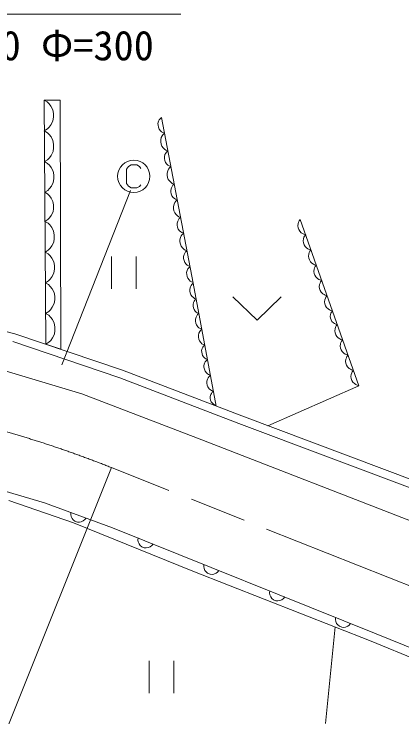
# Model space of a CAD drawing. Units: millimetres, scale not verified. Extents: x 40000 to 680000, y 20000 to 380000.
# Drawn here: x 488380 to 512398, y 295427 to 338906 of the extents above; entities that cross this region are included whole.
import ezdxf
from ezdxf.enums import TextEntityAlignment as Align

# ---------------------------------------------------------------- set-up
doc = ezdxf.new("R2010")
doc.units = ezdxf.units.MM
doc.header["$LTSCALE"] = 1000
doc.linetypes.add('CHAIN', pattern=[18.5, 12, -1.5, 3.5, -1.5])
for name, color, linetype, lineweight in [('M-BGD', 7, 'Continuous', 13), ('M-BGD-EXST', 7, 'Continuous', 13), ('M-BMK', 2, 'CHAIN', 13), ('M-STR-HTXT', 7, 'Continuous', 13), ('M-STR-STRC', 7, 'Continuous', 13)]:
    doc.layers.add(name, color=color, linetype=linetype, lineweight=lineweight)
doc.styles.add('ＭＳ ゴシック', font='')
doc.styles.get('ＭＳ ゴシック').set_extended_font_data('MS Gothic')

msp = doc.modelspace()

# ---------------------------------------------------------------- linework, layer by layer
at = {"layer": 'M-BGD'}
for p, q in [((490240, 333583), (491237, 333583)), ((490349, 318487), (490240, 333583)), ((490431, 333469), (490241, 333581)), ((491237, 333583), (491285, 318169)), ((490546, 333355), (490431, 333469)), ((490661, 333204), (490546, 333355)), ((490777, 332977), (490661, 333204)), ((490816, 332750), (490777, 332977)), ((490818, 332522), (490816, 332750)), ((490669, 332065), (490782, 332293)), ((490782, 332293), (490818, 332522)), ((497328, 332275), (497291, 332145)), ((497371, 332364), (497328, 332275)), ((497419, 332435), (497371, 332364)), ((497506, 332512), (497419, 332435)), ((497506, 332512), (499479, 322260)), ((490254, 331682), (490443, 331797)), ((490443, 331797), (490556, 331912)), ((490556, 331912), (490669, 332065)), ((497291, 332145), (497294, 332024)), ((497294, 332024), (497317, 331906)), ((497317, 331906), (497359, 331792)), ((497359, 331792), (497441, 331686)), ((490445, 331569), (490254, 331682)), ((490560, 331456), (490445, 331569)), ((490675, 331305), (490560, 331456)), ((497441, 331686), (497515, 331618)), ((497547, 331368), (497499, 331269)), ((497515, 331618), (497585, 331571)), ((497599, 331445), (497547, 331368)), ((497585, 331571), (497695, 331531)), ((497695, 331531), (497599, 331445)), ((490790, 331078), (490675, 331305)), ((490830, 330850), (490790, 331078)), ((497499, 331269), (497459, 331127)), ((497459, 331127), (497462, 330993)), ((497462, 330993), (497487, 330864)), ((490795, 330394), (490832, 330622)), ((490832, 330622), (490830, 330850)), ((497487, 330864), (497534, 330738)), ((497534, 330738), (497623, 330621)), ((497623, 330621), (497705, 330547)), ((497705, 330547), (497782, 330495)), ((497782, 330495), (497903, 330451)), ((497903, 330451), (497816, 330373)), ((490457, 329898), (490570, 330013)), ((490570, 330013), (490683, 330165)), ((490683, 330165), (490795, 330394)), ((497724, 330213), (497688, 330084)), ((497688, 330084), (497691, 329962)), ((497768, 330303), (497724, 330213)), ((497816, 330373), (497768, 330303)), ((490268, 329783), (490457, 329898)), ((490459, 329670), (490268, 329783)), ((490573, 329557), (490459, 329670)), ((497691, 329962), (497714, 329845)), ((497714, 329845), (497756, 329731)), ((497756, 329731), (497838, 329624)), ((497838, 329624), (497912, 329557)), ((490689, 329406), (490573, 329557)), ((490804, 329179), (490689, 329406)), ((490844, 328951), (490804, 329179)), ((497896, 329208), (497856, 329066)), ((497944, 329307), (497896, 329208)), ((497912, 329557), (497982, 329509)), ((497996, 329384), (497944, 329307)), ((497982, 329509), (498092, 329469)), ((498092, 329469), (497996, 329384)), ((490809, 328495), (490845, 328723)), ((490845, 328723), (490844, 328951)), ((497856, 329066), (497859, 328932)), ((497859, 328932), (497884, 328802)), ((497884, 328802), (497930, 328677)), ((490697, 328266), (490809, 328495)), ((497930, 328677), (498020, 328560)), ((498020, 328560), (498102, 328486)), ((498102, 328486), (498179, 328434)), ((498213, 328312), (498165, 328241)), ((498179, 328434), (498299, 328390)), ((498299, 328390), (498213, 328312)), ((490281, 327883), (490471, 327999)), ((490462, 327777), (490281, 327883)), ((490471, 327999), (490584, 328113)), ((490584, 328113), (490697, 328266)), ((498121, 328152), (498085, 328022)), ((498085, 328022), (498088, 327901)), ((498088, 327901), (498111, 327783)), ((498165, 328241), (498121, 328152)), ((490571, 327669), (490462, 327777)), ((490680, 327526), (490571, 327669)), ((490790, 327311), (490680, 327526)), ((498111, 327783), (498153, 327669)), ((498153, 327669), (498235, 327563)), ((498235, 327563), (498309, 327495)), ((498309, 327495), (498379, 327448)), ((498379, 327448), (498488, 327408)), ((498488, 327408), (498393, 327322)), ((490827, 327095), (490790, 327311)), ((490829, 326879), (490827, 327095)), ((498292, 327146), (498252, 327004)), ((498252, 327004), (498256, 326870)), ((498340, 327245), (498292, 327146)), ((498393, 327322), (498340, 327245)), ((490688, 326447), (490794, 326663)), ((490794, 326663), (490829, 326879)), ((498256, 326870), (498281, 326741)), ((498281, 326741), (498327, 326615)), ((498327, 326615), (498417, 326498)), ((490294, 326084), (490474, 326193)), ((490474, 326193), (490581, 326302)), ((490581, 326302), (490688, 326447)), ((498417, 326498), (498498, 326424)), ((498498, 326424), (498576, 326372)), ((498562, 326180), (498518, 326090)), ((498609, 326250), (498562, 326180)), ((498576, 326372), (498696, 326328)), ((498696, 326328), (498609, 326250)), ((506030, 326116), (505994, 326039)), ((506105, 326206), (506030, 326116)), ((506105, 326206), (509734, 315918)), ((490485, 325971), (490294, 326084)), ((490600, 325858), (490485, 325971)), ((490715, 325707), (490600, 325858)), ((490831, 325480), (490715, 325707)), ((498518, 326090), (498482, 325961)), ((498482, 325961), (498485, 325839)), ((498485, 325839), (498507, 325722)), ((498507, 325722), (498550, 325608)), ((505964, 325944), (505947, 325811)), ((505947, 325811), (505968, 325691)), ((505994, 326039), (505964, 325944)), ((505968, 325691), (506008, 325578)), ((490870, 325252), (490831, 325480)), ((490872, 325024), (490870, 325252)), ((498550, 325608), (498631, 325501)), ((498631, 325501), (498705, 325434)), ((498705, 325434), (498776, 325386)), ((498790, 325261), (498737, 325184)), ((498776, 325386), (498885, 325346)), ((498885, 325346), (498790, 325261)), ((506008, 325578), (506067, 325472)), ((506067, 325472), (506163, 325378)), ((506163, 325378), (506246, 325323)), ((506246, 325323), (506323, 325286)), ((506323, 325286), (506437, 325263)), ((506437, 325263), (506363, 325173)), ((490723, 324567), (490836, 324796)), ((490836, 324796), (490872, 325024)), ((498689, 325085), (498649, 324943)), ((498649, 324943), (498653, 324809)), ((498653, 324809), (498678, 324679)), ((498737, 325184), (498689, 325085)), ((506296, 325001), (506280, 324868)), ((506280, 324868), (506301, 324749)), ((506326, 325097), (506296, 325001)), ((506363, 325173), (506326, 325097)), ((490497, 324300), (490610, 324415)), ((490610, 324415), (490723, 324567)), ((498678, 324679), (498724, 324554)), ((498724, 324554), (498814, 324437)), ((498814, 324437), (498895, 324363)), ((498895, 324363), (498973, 324311)), ((506301, 324749), (506341, 324635)), ((506341, 324635), (506399, 324529)), ((506399, 324529), (506496, 324436)), ((506496, 324436), (506579, 324380)), ((506579, 324380), (506656, 324344)), ((490308, 324185), (490497, 324300)), ((490499, 324072), (490308, 324185)), ((490614, 323959), (490499, 324072)), ((490729, 323808), (490614, 323959)), ((498915, 324029), (498879, 323900)), ((498959, 324119), (498915, 324029)), ((499006, 324189), (498959, 324119)), ((498973, 324311), (499093, 324267)), ((499093, 324267), (499006, 324189)), ((506629, 324059), (506612, 323926)), ((506612, 323926), (506633, 323806)), ((506659, 324154), (506629, 324059)), ((506656, 324344), (506770, 324320)), ((506696, 324231), (506659, 324154)), ((506770, 324320), (506696, 324231)), ((490844, 323581), (490729, 323808)), ((490884, 323353), (490844, 323581)), ((494421, 323900), (494421, 321900)), ((495941, 321900), (495941, 323900)), ((498879, 323900), (498882, 323778)), ((498882, 323778), (498904, 323660)), ((498904, 323660), (498947, 323546)), ((498947, 323546), (499028, 323440)), ((506633, 323806), (506673, 323693)), ((506673, 323693), (506732, 323586)), ((506732, 323586), (506828, 323493)), ((506828, 323493), (506912, 323438)), ((490849, 322897), (490886, 323125)), ((490886, 323125), (490884, 323353)), ((499028, 323440), (499102, 323372)), ((499102, 323372), (499172, 323325)), ((499148, 323137), (499104, 323047)), ((499195, 323207), (499148, 323137)), ((499172, 323325), (499282, 323285)), ((499282, 323285), (499195, 323207)), ((506912, 323438), (506988, 323401)), ((506962, 323116), (506945, 322983)), ((506992, 323211), (506962, 323116)), ((506988, 323401), (507102, 323378)), ((507028, 323288), (506992, 323211)), ((507102, 323378), (507028, 323288)), ((490624, 322515), (490737, 322668)), ((490737, 322668), (490849, 322897)), ((499104, 323047), (499068, 322918)), ((499068, 322918), (499071, 322796)), ((499071, 322796), (499093, 322679)), ((499093, 322679), (499136, 322564)), ((506945, 322983), (506966, 322863)), ((506966, 322863), (507006, 322750)), ((507006, 322750), (507065, 322643)), ((507065, 322643), (507161, 322550)), ((490322, 322285), (490511, 322401)), ((490513, 322173), (490322, 322285)), ((490511, 322401), (490624, 322515)), ((499136, 322564), (499217, 322458)), ((499217, 322458), (499291, 322391)), ((499291, 322391), (499361, 322343)), ((499392, 322183), (499344, 322113)), ((499361, 322343), (499471, 322303)), ((499479, 322260), (499392, 322183)), ((499479, 322260), (500892, 314657)), ((507161, 322550), (507244, 322495)), ((507244, 322495), (507321, 322458)), ((507324, 322269), (507294, 322173)), ((507321, 322458), (507435, 322435)), ((507361, 322345), (507324, 322269)), ((507435, 322435), (507361, 322345)), ((490627, 322059), (490513, 322173)), ((490742, 321908), (490627, 322059)), ((490858, 321681), (490742, 321908)), ((499300, 322023), (499262, 321894)), ((499262, 321894), (499265, 321773)), ((499265, 321773), (499287, 321655)), ((499344, 322113), (499300, 322023)), ((507294, 322173), (507278, 322040)), ((507278, 322040), (507299, 321920)), ((507299, 321920), (507338, 321807)), ((507338, 321807), (507397, 321701)), ((490898, 321454), (490858, 321681)), ((490899, 321226), (490898, 321454)), ((499287, 321655), (499328, 321540)), ((499328, 321540), (499409, 321433)), ((499409, 321433), (499483, 321366)), ((499483, 321366), (499553, 321318)), ((499553, 321318), (499662, 321277)), ((501923, 321409), (503423, 319970)), ((503423, 319970), (504922, 321409)), ((507397, 321701), (507494, 321608)), ((507494, 321608), (507577, 321552)), ((507577, 321552), (507653, 321515)), ((507657, 321326), (507627, 321230)), ((507653, 321515), (507768, 321492)), ((507693, 321402), (507657, 321326)), ((507768, 321492), (507693, 321402)), ((490751, 320769), (490863, 320998)), ((490863, 320998), (490899, 321226)), ((499500, 321064), (499467, 320948)), ((499467, 320948), (499469, 320838)), ((499540, 321144), (499500, 321064)), ((499583, 321207), (499540, 321144)), ((499662, 321277), (499583, 321207)), ((507627, 321230), (507610, 321097)), ((507610, 321097), (507631, 320978)), ((507631, 320978), (507671, 320864)), ((490335, 320386), (490525, 320501)), ((490525, 320501), (490638, 320616)), ((490638, 320616), (490751, 320769)), ((499469, 320838), (499489, 320732)), ((499489, 320732), (499526, 320629)), ((499526, 320629), (499599, 320533)), ((499599, 320533), (499665, 320472)), ((499665, 320472), (499728, 320429)), ((507671, 320864), (507730, 320758)), ((507730, 320758), (507826, 320665)), ((507826, 320665), (507910, 320609)), ((507910, 320609), (507986, 320573)), ((507986, 320573), (508100, 320549)), ((508033, 320469), (508000, 320400)), ((508100, 320549), (508033, 320469)), ((483059, 320430), (488438, 319134)), ((490526, 320273), (490335, 320386)), ((490641, 320160), (490526, 320273)), ((490756, 320009), (490641, 320160)), ((490872, 319782), (490756, 320009)), ((499647, 320156), (499609, 320027)), ((499609, 320027), (499612, 319905)), ((499691, 320245), (499647, 320156)), ((499739, 320315), (499691, 320245)), ((499728, 320429), (499826, 320392)), ((499826, 320392), (499739, 320315)), ((507973, 320314), (507959, 320194)), ((507959, 320194), (507977, 320086)), ((508000, 320400), (507973, 320314)), ((507977, 320086), (508013, 319984)), ((490911, 319554), (490872, 319782)), ((499612, 319905), (499634, 319787)), ((499634, 319787), (499675, 319673)), ((499675, 319673), (499756, 319566)), ((508013, 319984), (508066, 319889)), ((508066, 319889), (508153, 319805)), ((508153, 319805), (508228, 319755)), ((508228, 319755), (508297, 319722)), ((508325, 319611), (508289, 319535)), ((508297, 319722), (508400, 319701)), ((508400, 319701), (508325, 319611)), ((490877, 319098), (490913, 319326)), ((490913, 319326), (490911, 319554)), ((499756, 319566), (499830, 319498)), ((499829, 319173), (499792, 319044)), ((499874, 319262), (499829, 319173)), ((499830, 319498), (499900, 319450)), ((499922, 319332), (499874, 319262)), ((499900, 319450), (500009, 319409)), ((500009, 319409), (499922, 319332)), ((508259, 319439), (508242, 319306)), ((508242, 319306), (508263, 319186)), ((508289, 319535), (508259, 319439)), ((508263, 319186), (508303, 319073)), ((488438, 319134), (495104, 316876)), ((490538, 318602), (490651, 318717)), ((490651, 318717), (490764, 318869)), ((490764, 318869), (490877, 319098)), ((499792, 319044), (499794, 318922)), ((499794, 318922), (499816, 318804)), ((499816, 318804), (499858, 318690)), ((508303, 319073), (508362, 318967)), ((508362, 318967), (508458, 318874)), ((508458, 318874), (508542, 318818)), ((508542, 318818), (508618, 318782)), ((508618, 318782), (508732, 318758)), ((508732, 318758), (508658, 318668)), ((488299, 318653), (494935, 316405)), ((490349, 318487), (490538, 318602)), ((491285, 318169), (490349, 318487)), ((499858, 318690), (499939, 318583)), ((499939, 318583), (500012, 318515)), ((500012, 318515), (500082, 318467)), ((500070, 318294), (500030, 318214)), ((500113, 318357), (500070, 318294)), ((500082, 318467), (500192, 318427)), ((500192, 318427), (500113, 318357)), ((508591, 318497), (508575, 318363)), ((508575, 318363), (508596, 318244)), ((508621, 318592), (508591, 318497)), ((508658, 318668), (508621, 318592)), ((500030, 318214), (499996, 318098)), ((499996, 318098), (499998, 317988)), ((499998, 317988), (500018, 317882)), ((500018, 317882), (500056, 317779)), ((508596, 318244), (508636, 318131)), ((508636, 318131), (508694, 318024)), ((508694, 318024), (508791, 317931)), ((508791, 317931), (508874, 317875)), ((508874, 317875), (508951, 317839)), ((508951, 317839), (509065, 317815)), ((500056, 317779), (500128, 317683)), ((500128, 317683), (500195, 317622)), ((500195, 317622), (500258, 317579)), ((500269, 317465), (500221, 317395)), ((500258, 317579), (500356, 317542)), ((500356, 317542), (500269, 317465)), ((508924, 317554), (508907, 317421)), ((508907, 317421), (508928, 317301)), ((508954, 317649), (508924, 317554)), ((508991, 317726), (508954, 317649)), ((509065, 317815), (508991, 317726)), ((500176, 317305), (500139, 317176)), ((500139, 317176), (500141, 317055)), ((500141, 317055), (500163, 316937)), ((500221, 317395), (500176, 317305)), ((508928, 317301), (508968, 317188)), ((508968, 317188), (509027, 317081)), ((509027, 317081), (509124, 316988)), ((509124, 316988), (509207, 316933)), ((495104, 316876), (502479, 314049)), ((500163, 316937), (500205, 316823)), ((500205, 316823), (500286, 316716)), ((500286, 316716), (500359, 316648)), ((500359, 316648), (500429, 316600)), ((500429, 316600), (500539, 316559)), ((500539, 316559), (500451, 316482)), ((509207, 316933), (509283, 316896)), ((509257, 316611), (509240, 316478)), ((509287, 316706), (509257, 316611)), ((509283, 316896), (509398, 316873)), ((509323, 316783), (509287, 316706)), ((509398, 316873), (509323, 316783)), ((494935, 316405), (502301, 313582)), ((500359, 316322), (500322, 316194)), ((500322, 316194), (500324, 316072)), ((500403, 316412), (500359, 316322)), ((500451, 316482), (500403, 316412)), ((509240, 316478), (509261, 316358)), ((509261, 316358), (509301, 316245)), ((509301, 316245), (509360, 316139)), ((509360, 316139), (509456, 316045)), ((500324, 316072), (500346, 315954)), ((500346, 315954), (500387, 315840)), ((500387, 315840), (500468, 315733)), ((500468, 315733), (500542, 315665)), ((500542, 315665), (500612, 315617)), ((509734, 315918), (504093, 313443)), ((509456, 316045), (509539, 315990)), ((509539, 315990), (509616, 315953)), ((509616, 315953), (509730, 315930)), ((500559, 315363), (500526, 315247)), ((500526, 315247), (500528, 315138)), ((500599, 315444), (500559, 315363)), ((500643, 315507), (500599, 315444)), ((500612, 315617), (500721, 315576)), ((500721, 315576), (500643, 315507)), ((500528, 315138), (500548, 315032)), ((500548, 315032), (500585, 314929)), ((500585, 314929), (500658, 314833)), ((500658, 314833), (500724, 314772)), ((500724, 314772), (500787, 314728)), ((500787, 314728), (500885, 314692)), ((502479, 314049), (519133, 307799)), ((502301, 313582), (518956, 307331)), ((485428, 310083), (490258, 308676)), ((492058, 307444), (488061, 308817)), ((490258, 308676), (494481, 307131)), ((491900, 308075), (491896, 307949)), ((491896, 307949), (491918, 307834)), ((491918, 307834), (491978, 307706)), ((491978, 307706), (492051, 307615)), ((492051, 307615), (492150, 307537)), ((499440, 304446), (492058, 307444)), ((492150, 307537), (492300, 307482)), ((492300, 307482), (492427, 307478)), ((492427, 307478), (492541, 307500)), ((492541, 307500), (492670, 307560)), ((492670, 307560), (492760, 307633)), ((492760, 307633), (492839, 307732)), ((494481, 307131), (510791, 300575)), ((496056, 306498), (496048, 306372)), ((496048, 306372), (496067, 306257)), ((496067, 306257), (496122, 306127)), ((496122, 306127), (496193, 306034)), ((496902, 306029), (496984, 306125)), ((496193, 306034), (496289, 305952)), ((496289, 305952), (496437, 305892)), ((496437, 305892), (496564, 305884)), ((496564, 305884), (496679, 305903)), ((496679, 305903), (496809, 305958)), ((496809, 305958), (496902, 306029)), ((500133, 304859), (500126, 304733)), ((510496, 300121), (499440, 304446)), ((500126, 304733), (500144, 304618)), ((500144, 304618), (500200, 304487)), ((500200, 304487), (500270, 304395)), ((500270, 304395), (500366, 304313)), ((500886, 304319), (500979, 304390)), ((500979, 304390), (501061, 304486)), ((500366, 304313), (500515, 304253)), ((500515, 304253), (500641, 304245)), ((500641, 304245), (500756, 304264)), ((500756, 304264), (500886, 304319)), ((504211, 303220), (504203, 303094)), ((504203, 303094), (504221, 302978)), ((504221, 302978), (504277, 302848)), ((504277, 302848), (504347, 302755)), ((504347, 302755), (504444, 302674)), ((504444, 302674), (504592, 302614)), ((504592, 302614), (504718, 302606)), ((504718, 302606), (504834, 302625)), ((504834, 302625), (504964, 302680)), ((504964, 302680), (505057, 302750)), ((505057, 302750), (505139, 302847)), ((508288, 301581), (508280, 301454)), ((508280, 301454), (508299, 301339)), ((508299, 301339), (508354, 301209)), ((508268, 300993), (507670, 295029)), ((508354, 301209), (508425, 301116)), ((508425, 301116), (508521, 301034)), ((508521, 301034), (508670, 300975)), ((508670, 300975), (508796, 300967)), ((508796, 300967), (508911, 300985)), ((508911, 300985), (509041, 301041)), ((509041, 301041), (509134, 301111)), ((509134, 301111), (509216, 301208)), ((510791, 300575), (521896, 296043)), ((520282, 296070), (510496, 300121)), ((496748, 298888), (496748, 296888)), ((498268, 296888), (498268, 298888))]:
    msp.add_line(p, q, dxfattribs=at)
at = {"layer": 'M-BGD-EXST'}
for p, q in [((495633, 329589), (495473, 329469)), ((495993, 329589), (495633, 329589)), ((496153, 329469), (495993, 329589)), ((495473, 329469), (495353, 329309)), ((495353, 329309), (495353, 328429)), ((496233, 329349), (496153, 329469)), ((495353, 328429), (495473, 328269)), ((495473, 328269), (495633, 328149)), ((496153, 328229), (496233, 328349)), ((495599, 327996), (491332, 317212)), ((495633, 328149), (495993, 328149)), ((495993, 328149), (496153, 328229))]:
    msp.add_line(p, q, dxfattribs=at)
msp.add_ellipse((495793, 328869), major_axis=(1000, 0), ratio=0.999761, dxfattribs=at)
at = {"layer": 'M-BMK'}
msp.add_line((532378, 295825), (494406, 310853), dxfattribs=at)
msp.add_ellipse((468577, 245815), major_axis=(69993, 0), ratio=0.999761, start_param=1.192851, end_param=1.729377, dxfattribs=at)
at = {"layer": 'M-STR-HTXT'}
for p, q in [((482170, 338906), (498714, 338906)), ((494406, 310853), (482929, 282151))]:
    msp.add_line(p, q, dxfattribs=at)
at = {"layer": 'M-STR-STRC'}
for p, q in [((487839, 316834), (492575, 315422)), ((492575, 315422), (500017, 312563)), ((500017, 312563), (525529, 302642))]:
    msp.add_line(p, q, dxfattribs=at)

# ---------------------------------------------------------------- texts
at = {"layer": 'M-STR-HTXT', "style": 'ＭＳ ゴシック'}
msp.add_text('L=7.0 Φ=300', height=1833, dxfattribs=at).set_placement((482564, 335495), align=Align.BOTTOM_LEFT)

doc.saveas('drawing.dxf')
